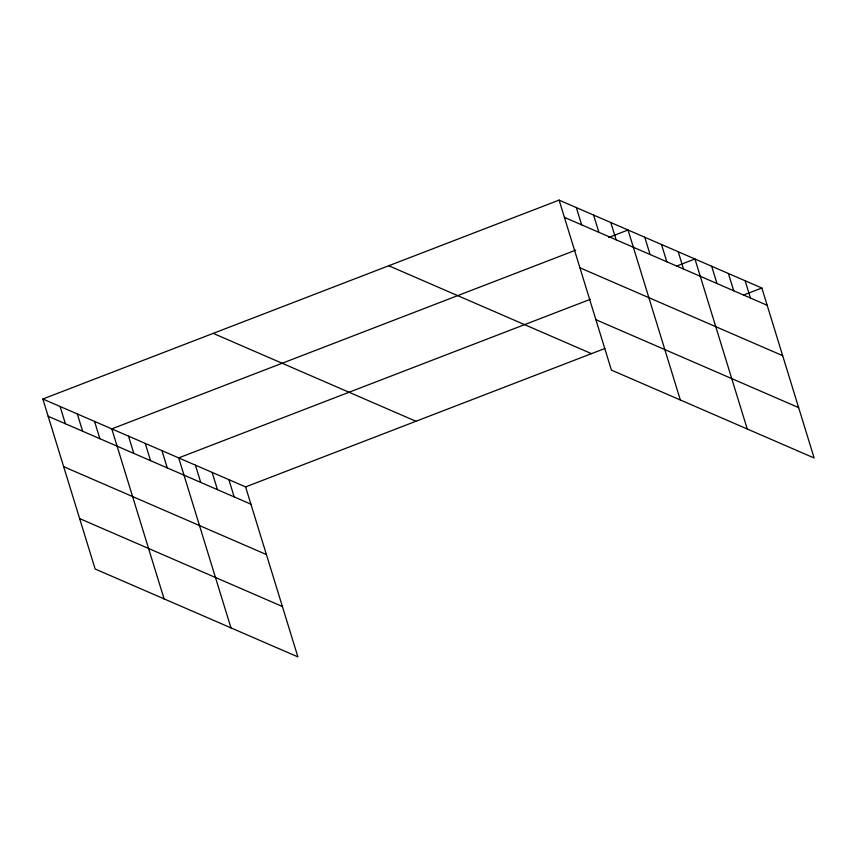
<?xml version="1.0" encoding="UTF-8"?>
<svg xmlns="http://www.w3.org/2000/svg" width="857" height="857" viewBox="0 0 857 857"><rect width="100%" height="100%" fill="white"/><g stroke="black" fill="none" stroke-linecap="round" stroke-linejoin="round"><path stroke-width="1.29" d="M42.85 399.008L245.595 486.905L297.893 656.891L95.148 568.994L42.85 399.008L559.107 200.11L761.852 288.006L814.15 457.992L611.405 370.095L559.107 200.11M575.711 250.158L111.785 428.886L164.083 598.882M608.577 237.496L628.042 229.997L680.34 399.983M590.291 299.318L178.685 457.895L230.983 627.881M676.698 266.034L694.952 258.996L747.24 428.993M245.595 486.905L604.871 348.488M743.597 295.033L761.852 288.006M564.42 217.378L767.165 305.274M579.921 267.78L782.666 355.666M595.904 319.704L798.649 407.6M388.746 265.745L591.491 353.641M213.211 333.373L415.966 421.269M48.163 416.277L250.908 504.162M63.664 466.669L266.409 554.565M79.637 518.592L282.382 606.488M745.129 280.753L750.443 298.022M728.396 273.501L733.71 290.769M711.674 266.248L716.988 283.517M678.219 251.754L683.532 269.012M661.497 244.502L666.81 261.76M644.764 237.25L650.077 254.518M610.805 222.52L616.119 239.789M593.58 215.053L598.893 232.322M576.343 207.587L581.657 224.845M228.873 479.652L234.186 496.91M212.14 472.4L217.453 489.668M195.417 465.147L200.731 482.416M161.962 450.643L167.276 467.911M145.24 443.39L150.553 460.659M128.507 436.138L133.821 453.407M94.549 421.419L99.862 438.688M77.312 413.952L82.626 431.21M60.086 406.475L65.4 423.744"/></g></svg>
